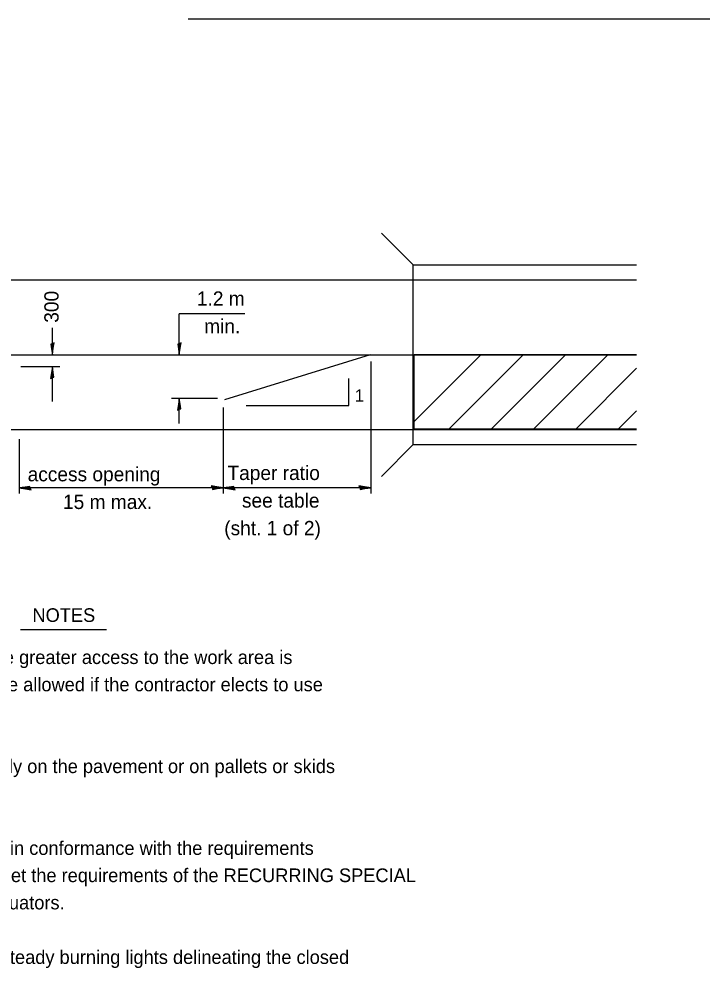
# Model space of a CAD drawing. Extents: x 52832 to 54215, y 64481 to 66497.
# Drawn here: x 53962.1 to 54061.6, y 64762.1 to 64900.3 of the extents above; entities that cross this region are included whole.
import ezdxf

# ---------------------------------------------------------------- set-up
doc = ezdxf.new("R2010")
doc.units = 0
for name, color, linetype in [('Alignment_EX_20 Baseline', 7, 'Continuous'), ('Design_EX_Roadway Dimensions', 7, 'Continuous'), ('Design_PR_EOP', 7, 'Continuous'), ('Sheets_General Details', 7, 'Continuous'), ('Stage_Construction Traffic Control', 7, 'Continuous'), ('Topo_Bridge Structures', 7, 'Continuous')]:
    doc.layers.add(name, color=color, linetype=linetype)

msp = doc.modelspace()

# ---------------------------------------------------------------- linework, layer by layer
at = {"layer": 'Alignment_EX_20 Baseline'}
msp.add_line((53873.74, 64851.39), (54052.08, 64851.39), dxfattribs=at)
at = {"layer": 'Design_EX_Roadway Dimensions'}
for p, q in [((53985.48, 64851.39), (53985.48, 64857.33)), ((53995.02, 64857.33), (53985.48, 64857.33)), ((53967.01, 64851.39), (53967.01, 64855.32)), ((53962.4, 64849.69), (53968.1, 64849.69)), ((53967.01, 64844.58), (53967.01, 64849.69)), ((54013.4, 64850.42), (54013.4, 64831.19)), ((54010.18, 64843.99), (54010.18, 64847.93)), ((53984.33, 64845.08), (53991.03, 64845.08)), ((53985.48, 64841.39), (53985.48, 64845.08)), ((53995.23, 64843.99), (54010.18, 64843.99)), ((53991.87, 64843.71), (53991.87, 64831.19)), ((53962.17, 64839.12), (53962.17, 64831.19)), ((53991.87, 64832.02), (53962.17, 64832.02)), ((54013.4, 64832.02), (53991.87, 64832.02))]:
    msp.add_line(p, q, dxfattribs=at)
for points in [[(53967.03, 64853.01), (53966.79, 64852.95), (53966.89, 64852.27), (53967.01, 64851.39), (53967.14, 64852.33), (53967.28, 64853.15), (53967.03, 64853.01), (53966.87, 64852.94), (53967.01, 64851.98), (53967.19, 64853.03), (53966.99, 64852.87), (53967.01, 64852.43), (53967.08, 64852.85)], [(53985.51, 64853.01), (53985.26, 64852.95), (53985.37, 64852.27), (53985.48, 64851.39), (53985.61, 64852.33), (53985.76, 64853.15), (53985.51, 64853.01), (53985.35, 64852.94), (53985.48, 64851.98), (53985.67, 64853.03), (53985.46, 64852.87), (53985.49, 64852.43), (53985.55, 64852.85)], [(53966.98, 64848.07), (53967.22, 64848.13), (53967.12, 64848.81), (53967.01, 64849.69), (53966.88, 64848.75), (53966.73, 64847.93), (53966.98, 64848.07), (53967.14, 64848.14), (53967, 64849.1), (53966.82, 64848.06), (53967.03, 64848.21), (53967, 64848.65), (53966.94, 64848.23)], [(53985.46, 64843.46), (53985.7, 64843.52), (53985.6, 64844.2), (53985.48, 64845.08), (53985.35, 64844.14), (53985.21, 64843.32), (53985.46, 64843.46), (53985.62, 64843.53), (53985.48, 64844.49), (53985.3, 64843.45), (53985.5, 64843.6), (53985.48, 64844.04), (53985.41, 64843.62)], [(53963.79, 64832), (53963.74, 64832.24), (53963.05, 64832.14), (53962.17, 64832.02), (53963.11, 64831.89), (53963.93, 64831.75), (53963.79, 64832), (53963.72, 64832.16), (53962.76, 64832.02), (53963.81, 64831.84), (53963.65, 64832.04), (53963.21, 64832.01), (53963.64, 64831.95)], [(53990.25, 64832.05), (53990.31, 64831.8), (53990.99, 64831.91), (53991.87, 64832.02), (53990.93, 64832.15), (53990.11, 64832.3), (53990.25, 64832.05), (53990.32, 64831.89), (53991.28, 64832.02), (53990.23, 64832.21), (53990.39, 64832), (53990.83, 64832.03), (53990.41, 64832.09)], [(53993.49, 64832), (53993.43, 64832.24), (53992.75, 64832.14), (53991.87, 64832.02), (53992.81, 64831.89), (53993.63, 64831.75), (53993.49, 64832), (53993.41, 64832.16), (53992.46, 64832.02), (53993.5, 64831.84), (53993.35, 64832.04), (53992.91, 64832.01), (53993.33, 64831.95)], [(54011.78, 64832.05), (54011.84, 64831.8), (54012.52, 64831.91), (54013.4, 64832.02), (54012.46, 64832.15), (54011.64, 64832.3), (54011.78, 64832.05), (54011.85, 64831.89), (54012.81, 64832.02), (54011.76, 64832.21), (54011.92, 64832), (54012.36, 64832.03), (54011.94, 64832.09)]]:
    msp.add_lwpolyline(points, dxfattribs=at)
at = {"layer": 'Design_PR_EOP'}
for p, q in [((53873.74, 64862.29), (54052.08, 64862.29)), ((53873.74, 64840.49), (54052.08, 64840.49))]:
    msp.add_line(p, q, dxfattribs=at)
at = {"layer": 'Sheets_General Details'}
for p, q in [((53986.8, 64900.26), (54067.11, 64900.26)), ((53962.34, 64811.42), (53974.87, 64811.42))]:
    msp.add_line(p, q, dxfattribs=at)
at = {"layer": 'Stage_Construction Traffic Control'}
for p, q in [((54013.27, 64851.39), (53992.09, 64844.85)), ((54019.68, 64851.44), (54052.08, 64851.44)), ((54019.68, 64840.56), (54019.68, 64851.44)), ((54019.68, 64851.44), (54052.08, 64851.44)), ((54052.08, 64840.56), (54019.68, 64840.56))]:
    msp.add_line(p, q, dxfattribs=at)
for points in [[(54019.68, 64841.68), (54029.44, 64851.44)], [(54024.73, 64840.56), (54035.61, 64851.44)], [(54030.89, 64840.56), (54041.77, 64851.44)], [(54037.06, 64840.56), (54047.94, 64851.44)], [(54043.23, 64840.56), (54052.08, 64849.42)], [(54049.39, 64840.56), (54052.08, 64843.25)]]:
    msp.add_lwpolyline(points, dxfattribs=at)
at = {"layer": 'Topo_Bridge Structures'}
for p, q in [((54019.55, 64864.47), (54014.93, 64869.1)), ((54019.55, 64838.31), (54019.55, 64864.47)), ((54019.55, 64864.47), (54052.08, 64864.47)), ((54019.55, 64838.31), (54014.93, 64833.68)), ((54019.55, 64838.31), (54052.08, 64838.31))]:
    msp.add_line(p, q, dxfattribs=at)

# ---------------------------------------------------------------- texts
at = {"layer": 'Design_EX_Roadway Dimensions'}
msp.add_text('300', height=2.081, rotation=90, dxfattribs=at).set_placement((53967.91, 64856.05))
for s, height, p in [('1.2 m', 2.081, (53988.05, 64858.53)), ('min.', 2.081, (53989.11, 64854.51)), ('1', 1.8, (54011.05, 64844.56)), ('access opening', 2.081, (53963.4, 64832.97)), ('Taper ratio', 2.081, (53992.5, 64833.16)), ('15 m max.', 2.081, (53968.55, 64828.94)), ('see table', 2.081, (53994.61, 64829.14)), ('(sht. 1 of 2)', 2.081, (53992.03, 64825.12))]:
    msp.add_text(s, height=height, dxfattribs=at).set_placement(p)
at = {"layer": 'Sheets_General Details'}
for s, height, p in [('NOTES', 1.984, (53964.1, 64812.51)), ('1.   The contractor may use this detail where greater access to the work area is', 1.9838, (53909.22, 64806.38)), ('required.  No additional compensation will be allowed if the contractor elects to use', 1.9838, (53909.22, 64802.41)), ('2.   The sand modules may be placed directly on the pavement or on pallets or skids', 1.9838, (53909.22, 64790.51)), ('3.   The impact attentuators shall be striped in conformance with the requirements', 1.9838, (53909.22, 64778.6)), ('for drums in STANDARD 2298 and shall meet the requirements of the RECURRING SPECIAL', 1.9838, (53909.22, 64774.64)), ('PROVISIONS for sand module impact attenuators.', 1.9838, (53909.22, 64770.67)), ('4.   Barricades or drums with bi-directional steady burning lights delineating the closed', 1.9838, (53909.22, 64762.73))]:
    msp.add_text(s, height=height, dxfattribs=at).set_placement(p)

doc.saveas('drawing.dxf')
